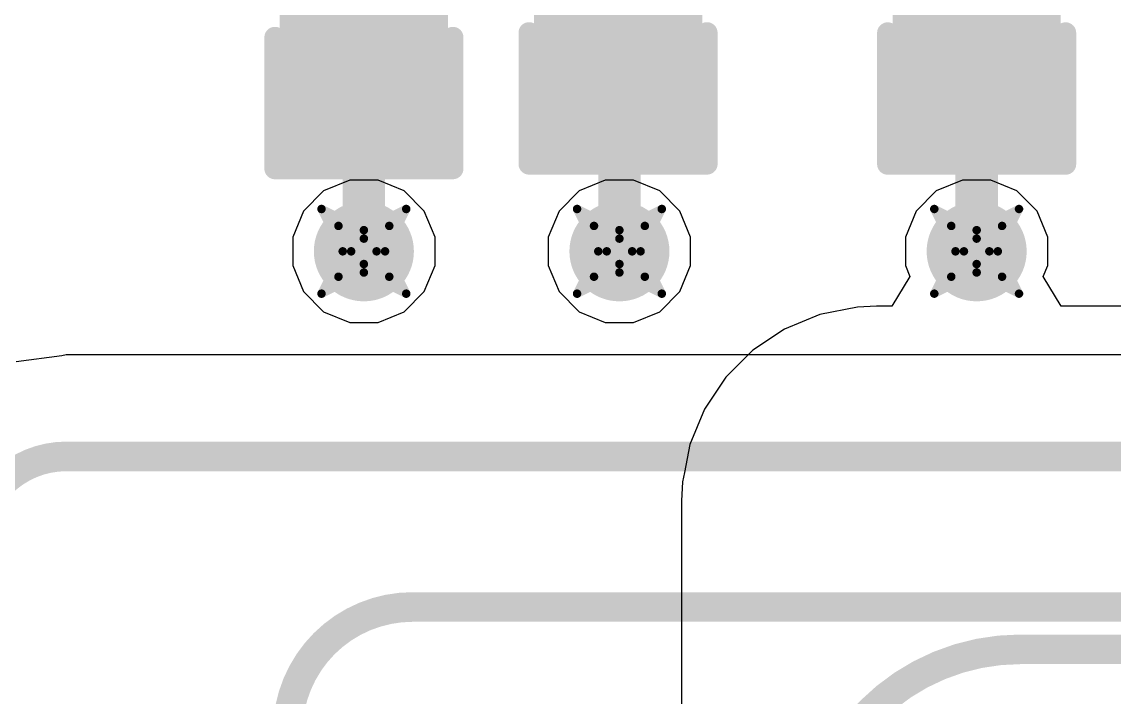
# Model space of a CAD drawing. Header units: inches. Extents: x -2 to 5376, y -4 to 5426.
# Drawn here: x 109.84 to 116.39, y 63.21 to 67.26 of the extents above; entities that cross this region are included whole.
import ezdxf

# ---------------------------------------------------------------- set-up
doc = ezdxf.new("R2010")
doc.units = ezdxf.units.IN
for name, color, linetype in [('Bottom Layer', 5, 'Continuous'), ('Drill Drawing', 1, 'Continuous'), ('Layer 1', 16, 'Continuous'), ('Layer 2', 76, 'Continuous'), ('Top Layer', 1, 'Continuous'), ('Top Overlay', 2, 'Continuous'), ('Top Paste', 8, 'Continuous'), ('Top Solder', 216, 'Continuous'), ('Via Holes', 16, 'Continuous')]:
    doc.layers.add(name, color=color, linetype=linetype)

# ---------------------------------------------------------------- blocks, each defined once
blk = doc.blocks.new('C___0603_274')
at = {"layer": 'Top Layer'}
for points in [[(-0.3809999999999999, 0.4445), (-0.3809999999999999, -0.4445), (-1.143, -0.4445), (-1.143, 0.4445)], [(1.143, 0.4445), (1.143, -0.4445), (0.3809999999999999, -0.4445), (0.3809999999999999, 0.4445)]]:
    blk.add_hatch(color=1, dxfattribs=at).paths.add_polyline_path(points)
at = {"layer": 'Top Paste'}
for points in [[(-0.3809999999999999, 0.4445), (-0.3809999999999999, -0.4445), (-1.143, -0.4445), (-1.143, 0.4445)], [(1.143, 0.4445), (1.143, -0.4445), (0.3809999999999999, -0.4445), (0.3809999999999999, 0.4445)]]:
    blk.add_hatch(color=8, dxfattribs=at).paths.add_polyline_path(points)
at = {"layer": 'Top Solder'}
for points in [[(-0.3210001199999999, 0.50449988), (-0.3210001199999999, -0.50449988), (-1.20299988, -0.50449988), (-1.20299988, 0.50449988)], [(1.20299988, 0.50449988), (1.20299988, -0.50449988), (0.3210001199999999, -0.50449988), (0.3210001199999999, 0.50449988)]]:
    blk.add_hatch(color=216, dxfattribs=at).paths.add_polyline_path(points)
at = {"layer": 'Top Overlay'}
for points in [[(-1.2446, 0.53339492, 0.127, 0.127, 0), (-0.4571999999999999, 0.53339492, 0.127, 0.127, 0)], [(-1.2446, 0.53339492, 0.127, 0.127, 0), (-1.2446, -0.53340254, 0.127, 0.127, 0)], [(0.4571999999999999, 0.53339492, 0.127, 0.127, 0), (1.2446, 0.53339492, 0.127, 0.127, 0)], [(1.2446, 0.53339492, 0.127, 0.127, 0), (1.2446, -0.53340254, 0.127, 0.127, 0)], [(-1.2446, -0.53340254, 0.127, 0.127, 0), (-0.4571999999999999, -0.53340254, 0.127, 0.127, 0)], [(0.4571999999999999, -0.53340254, 0.127, 0.127, 0), (1.2446, -0.53340254, 0.127, 0.127, 0)]]:
    blk.add_lwpolyline(points, format="xyseb", dxfattribs=at)
for points in [[(-1.27635, 0.53339492, 0.0635, 0.0635, 1), (-1.21285, 0.53339492, 0.0635, 0.0635, 1)], [(-1.27635, 0.53339492, 0.0635, 0.0635, 1), (-1.21285, 0.53339492, 0.0635, 0.0635, 1)], [(-0.4889499999999999, 0.53339492, 0.0635, 0.0635, 1), (-0.42545, 0.53339492, 0.0635, 0.0635, 1)], [(0.42545, 0.53339492, 0.0635, 0.0635, 1), (0.4889499999999999, 0.53339492, 0.0635, 0.0635, 1)], [(1.21285, 0.53339492, 0.0635, 0.0635, 1), (1.27635, 0.53339492, 0.0635, 0.0635, 1)], [(1.21285, 0.53339492, 0.0635, 0.0635, 1), (1.27635, 0.53339492, 0.0635, 0.0635, 1)], [(-1.27635, -0.53340254, 0.0635, 0.0635, 1), (-1.21285, -0.53340254, 0.0635, 0.0635, 1)], [(-1.27635, -0.53340254, 0.0635, 0.0635, 1), (-1.21285, -0.53340254, 0.0635, 0.0635, 1)], [(-0.4889499999999999, -0.53340254, 0.0635, 0.0635, 1), (-0.42545, -0.53340254, 0.0635, 0.0635, 1)], [(0.42545, -0.53340254, 0.0635, 0.0635, 1), (0.4889499999999999, -0.53340254, 0.0635, 0.0635, 1)], [(1.21285, -0.53340254, 0.0635, 0.0635, 1), (1.27635, -0.53340254, 0.0635, 0.0635, 1)], [(1.21285, -0.53340254, 0.0635, 0.0635, 1), (1.27635, -0.53340254, 0.0635, 0.0635, 1)]]:
    blk.add_lwpolyline(points, format="xyseb", close=True, dxfattribs=at)
blk = doc.blocks.new('C___0603_275')
at = {"layer": 'Top Layer'}
for points in [[(-0.3809999999999999, 0.4445), (-0.3809999999999999, -0.4445), (-1.143, -0.4445), (-1.143, 0.4445)], [(1.143, 0.4445), (1.143, -0.4445), (0.3809999999999999, -0.4445), (0.3809999999999999, 0.4445)]]:
    blk.add_hatch(color=1, dxfattribs=at).paths.add_polyline_path(points)
at = {"layer": 'Top Paste'}
for points in [[(-0.3809999999999999, 0.4445), (-0.3809999999999999, -0.4445), (-1.143, -0.4445), (-1.143, 0.4445)], [(1.143, 0.4445), (1.143, -0.4445), (0.3809999999999999, -0.4445), (0.3809999999999999, 0.4445)]]:
    blk.add_hatch(color=8, dxfattribs=at).paths.add_polyline_path(points)
at = {"layer": 'Top Solder'}
for points in [[(-0.3210001199999999, 0.50449988), (-0.3210001199999999, -0.50449988), (-1.20299988, -0.50449988), (-1.20299988, 0.50449988)], [(1.20299988, 0.50449988), (1.20299988, -0.50449988), (0.3210001199999999, -0.50449988), (0.3210001199999999, 0.50449988)]]:
    blk.add_hatch(color=216, dxfattribs=at).paths.add_polyline_path(points)
at = {"layer": 'Top Overlay'}
for points in [[(-1.2446, 0.53340254, 0.127, 0.127, 0), (-0.4571999999999999, 0.5333974599999999, 0.127, 0.127, 0)], [(-1.2446, 0.53340254, 0.127, 0.127, 0), (-1.2446, -0.5334, 0.127, 0.127, 0)], [(0.45720254, 0.5333974599999999, 0.127, 0.127, 0), (1.2446, 0.5333974599999999, 0.127, 0.127, 0)], [(1.2446, 0.5333974599999999, 0.127, 0.127, 0), (1.2446, -0.5334, 0.127, 0.127, 0)], [(-1.2446, -0.5334, 0.127, 0.127, 0), (-0.4571999999999999, -0.5334, 0.127, 0.127, 0)], [(0.4571999999999999, -0.5334, 0.127, 0.127, 0), (1.2446, -0.5334, 0.127, 0.127, 0)]]:
    blk.add_lwpolyline(points, format="xyseb", dxfattribs=at)
for points in [[(-1.27635, 0.53340254, 0.0635, 0.0635, 1), (-1.21285, 0.53340254, 0.0635, 0.0635, 1)], [(-1.27635, 0.53340254, 0.0635, 0.0635, 1), (-1.21285, 0.53340254, 0.0635, 0.0635, 1)], [(-0.4889499999999999, 0.5333974599999999, 0.0635, 0.0635, 1), (-0.42545, 0.5333974599999999, 0.0635, 0.0635, 1)], [(0.42545254, 0.5333974599999999, 0.0635, 0.0635, 1), (0.4889525399999999, 0.5333974599999999, 0.0635, 0.0635, 1)], [(1.21285, 0.5333974599999999, 0.0635, 0.0635, 1), (1.27635, 0.5333974599999999, 0.0635, 0.0635, 1)], [(1.21285, 0.5333974599999999, 0.0635, 0.0635, 1), (1.27635, 0.5333974599999999, 0.0635, 0.0635, 1)], [(-1.27635, -0.5334, 0.0635, 0.0635, 1), (-1.21285, -0.5334, 0.0635, 0.0635, 1)], [(-1.27635, -0.5334, 0.0635, 0.0635, 1), (-1.21285, -0.5334, 0.0635, 0.0635, 1)], [(-0.4889499999999999, -0.5334, 0.0635, 0.0635, 1), (-0.42545, -0.5334, 0.0635, 0.0635, 1)], [(0.42545, -0.5334, 0.0635, 0.0635, 1), (0.4889499999999999, -0.5334, 0.0635, 0.0635, 1)], [(1.21285, -0.5334, 0.0635, 0.0635, 1), (1.27635, -0.5334, 0.0635, 0.0635, 1)], [(1.21285, -0.5334, 0.0635, 0.0635, 1), (1.27635, -0.5334, 0.0635, 0.0635, 1)]]:
    blk.add_lwpolyline(points, format="xyseb", close=True, dxfattribs=at)
blk = doc.blocks.new('C___0603_276')
at = {"layer": 'Top Layer'}
for points in [[(-0.3809999999999999, 0.4445), (-0.3809999999999999, -0.4445), (-1.143, -0.4445), (-1.143, 0.4445)], [(1.143, 0.4445), (1.143, -0.4445), (0.3809999999999999, -0.4445), (0.3809999999999999, 0.4445)]]:
    blk.add_hatch(color=1, dxfattribs=at).paths.add_polyline_path(points)
at = {"layer": 'Top Paste'}
for points in [[(-0.3809999999999999, 0.4445), (-0.3809999999999999, -0.4445), (-1.143, -0.4445), (-1.143, 0.4445)], [(1.143, 0.4445), (1.143, -0.4445), (0.3809999999999999, -0.4445), (0.3809999999999999, 0.4445)]]:
    blk.add_hatch(color=8, dxfattribs=at).paths.add_polyline_path(points)
at = {"layer": 'Top Solder'}
for points in [[(-0.3210001199999999, 0.50449988), (-0.3210001199999999, -0.50449988), (-1.20299988, -0.50449988), (-1.20299988, 0.50449988)], [(1.20299988, 0.50449988), (1.20299988, -0.50449988), (0.3210001199999999, -0.50449988), (0.3210001199999999, 0.50449988)]]:
    blk.add_hatch(color=216, dxfattribs=at).paths.add_polyline_path(points)
at = {"layer": 'Top Overlay'}
for points in [[(-1.2446, 0.53340254, 0.127, 0.127, 0), (-0.4571999999999999, 0.53340254, 0.127, 0.127, 0)], [(-1.2446, 0.53340254, 0.127, 0.127, 0), (-1.24459492, -0.53340254, 0.127, 0.127, 0)], [(0.4571999999999999, 0.5334, 0.127, 0.127, 0), (1.2446, 0.5334, 0.127, 0.127, 0)], [(1.2446, 0.5334, 0.127, 0.127, 0), (1.24460254, -0.5333974599999999, 0.127, 0.127, 0)], [(-1.24459492, -0.53340254, 0.127, 0.127, 0), (-0.4571999999999999, -0.53340254, 0.127, 0.127, 0)], [(0.45720254, -0.5333974599999999, 0.127, 0.127, 0), (1.24460254, -0.5333974599999999, 0.127, 0.127, 0)]]:
    blk.add_lwpolyline(points, format="xyseb", dxfattribs=at)
for points in [[(-1.27635, 0.53340254, 0.0635, 0.0635, 1), (-1.21285, 0.53340254, 0.0635, 0.0635, 1)], [(-1.27635, 0.53340254, 0.0635, 0.0635, 1), (-1.21285, 0.53340254, 0.0635, 0.0635, 1)], [(-0.4889499999999999, 0.53340254, 0.0635, 0.0635, 1), (-0.42545, 0.53340254, 0.0635, 0.0635, 1)], [(0.42545, 0.5334, 0.0635, 0.0635, 1), (0.4889499999999999, 0.5334, 0.0635, 0.0635, 1)], [(1.21285, 0.5334, 0.0635, 0.0635, 1), (1.27635, 0.5334, 0.0635, 0.0635, 1)], [(1.21285, 0.5334, 0.0635, 0.0635, 1), (1.27635, 0.5334, 0.0635, 0.0635, 1)], [(-1.27634492, -0.53340254, 0.0635, 0.0635, 1), (-1.21284492, -0.53340254, 0.0635, 0.0635, 1)], [(-1.27634492, -0.53340254, 0.0635, 0.0635, 1), (-1.21284492, -0.53340254, 0.0635, 0.0635, 1)], [(-0.4889499999999999, -0.53340254, 0.0635, 0.0635, 1), (-0.42545, -0.53340254, 0.0635, 0.0635, 1)], [(0.42545254, -0.5333974599999999, 0.0635, 0.0635, 1), (0.4889525399999999, -0.5333974599999999, 0.0635, 0.0635, 1)], [(1.21285254, -0.5333974599999999, 0.0635, 0.0635, 1), (1.27635254, -0.5333974599999999, 0.0635, 0.0635, 1)], [(1.21285254, -0.5333974599999999, 0.0635, 0.0635, 1), (1.27635254, -0.5333974599999999, 0.0635, 0.0635, 1)]]:
    blk.add_lwpolyline(points, format="xyseb", close=True, dxfattribs=at)

msp = doc.modelspace()

# ---------------------------------------------------------------- hatches: boundary and pattern name
at = {"layer": 'Bottom Layer'}
h = msp.add_hatch(color=5, dxfattribs=at)
edge = h.paths.add_edge_path()
edge.add_arc((111.887, 65.88759999999999), 0.2999994, 0, 360)
h = msp.add_hatch(color=5, dxfattribs=at)
edge = h.paths.add_edge_path()
edge.add_arc((113.41945312, 65.88759999999999), 0.2999994, 0, 360)
h = msp.add_hatch(color=5, dxfattribs=at)
edge = h.paths.add_edge_path()
edge.add_arc((115.5617196, 65.88759999999999), 0.2999994, 0, 360)
at = {"layer": 'Layer 1'}
h = msp.add_hatch(color=16, dxfattribs=at)
edge = h.paths.add_edge_path()
edge.add_arc((111.887, 65.88759999999999), 0.2999994, 0, 360)
h = msp.add_hatch(color=16, dxfattribs=at)
edge = h.paths.add_edge_path()
edge.add_arc((113.41945312, 65.88759999999999), 0.2999994, 0, 360)
h = msp.add_hatch(color=16, dxfattribs=at)
edge = h.paths.add_edge_path()
edge.add_arc((115.5617196, 65.88759999999999), 0.2999994, 0, 360)
at = {"layer": 'Layer 2'}
h = msp.add_hatch(color=76, dxfattribs=at)
edge = h.paths.add_edge_path()
edge.add_arc((111.887, 65.88759999999999), 0.2999994, 0, 360)
h = msp.add_hatch(color=76, dxfattribs=at)
edge = h.paths.add_edge_path()
edge.add_arc((113.41945312, 65.88759999999999), 0.2999994, 0, 360)
h = msp.add_hatch(color=76, dxfattribs=at)
edge = h.paths.add_edge_path()
edge.add_arc((115.5617196, 65.88759999999999), 0.2999994, 0, 360)
at = {"layer": 'Top Layer'}
h = msp.add_hatch(color=1, dxfattribs=at)
edge = h.paths.add_edge_path()
edge.add_arc((111.887, 65.88759999999999), 0.2999994, 0, 360)
h = msp.add_hatch(color=1, dxfattribs=at)
edge = h.paths.add_edge_path()
edge.add_arc((113.41945312, 65.88759999999999), 0.2999994, 0, 360)
h = msp.add_hatch(color=1, dxfattribs=at)
edge = h.paths.add_edge_path()
edge.add_arc((115.5617196, 65.88759999999999), 0.2999994, 0, 360)
at = {"layer": 'Via Holes'}
h = msp.add_hatch(color=7, dxfattribs=at)
edge = h.paths.add_edge_path()
edge.add_arc((111.887, 65.88759999999999), 0.1499997, 0, 360)
h = msp.add_hatch(color=7, dxfattribs=at)
edge = h.paths.add_edge_path()
edge.add_arc((113.41945312, 65.88759999999999), 0.1499997, 0, 360)
h = msp.add_hatch(color=7, dxfattribs=at)
edge = h.paths.add_edge_path()
edge.add_arc((115.5617196, 65.88759999999999), 0.1499997, 0, 360)

# ---------------------------------------------------------------- linework, layer by layer
at = {"layer": 'Bottom Layer'}
for p, q in [((111.80206494, 66.31459939999999), (111.64512596, 66.24959064)), ((111.97193506, 66.31459939999999), (111.80206494, 66.31459939999999)), ((112.12887404, 66.24959064), (111.97193506, 66.31459939999999)), ((113.33451806, 66.31459939999999), (113.17757908, 66.24959064)), ((113.50438818, 66.31459939999999), (113.33451806, 66.31459939999999)), ((113.66132716, 66.24959064), (113.50438818, 66.31459939999999)), ((115.47678454, 66.31459939999999), (115.31984556, 66.24959064)), ((115.64665466, 66.31459939999999), (115.47678454, 66.31459939999999)), ((115.80359364, 66.24959064), (115.64665466, 66.31459939999999)), ((111.64512596, 66.24959064), (111.52500936, 66.12947403999999)), ((112.24899064, 66.12947403999999), (112.12887404, 66.24959064)), ((113.17757908, 66.24959064), (113.05746248, 66.12947403999999)), ((113.78144376, 66.12947403999999), (113.66132716, 66.24959064)), ((115.31984556, 66.24959064), (115.19972896, 66.12947403999999)), ((115.92371024, 66.12947403999999), (115.80359364, 66.24959064)), ((111.52500936, 66.12947403999999), (111.4600006, 65.97253506)), ((112.3139994, 65.97253506), (112.24899064, 66.12947403999999)), ((113.05746248, 66.12947403999999), (112.99245372, 65.97253506)), ((113.84645252, 65.97253506), (113.78144376, 66.12947403999999)), ((115.19972896, 66.12947403999999), (115.1347202, 65.97253506)), ((115.988719, 65.97253506), (115.92371024, 66.12947403999999)), ((111.4600006, 65.97253506), (111.4600006, 65.80266494)), ((112.3139994, 65.80266494), (112.3139994, 65.97253506)), ((112.99245372, 65.97253506), (112.99245372, 65.80266494)), ((113.84645252, 65.80266494), (113.84645252, 65.97253506)), ((115.1347202, 65.97253506), (115.1347202, 65.80266494)), ((115.988719, 65.80266494), (115.988719, 65.97253506)), ((111.4600006, 65.80266494), (111.52500936, 65.64572596)), ((112.24899064, 65.64572596), (112.3139994, 65.80266494)), ((112.99245372, 65.80266494), (113.05746248, 65.64572596)), ((113.78144376, 65.64572596), (113.84645252, 65.80266494)), ((115.1347202, 65.80266494), (115.16193376, 65.73696783999999)), ((115.96150544, 65.73696783999999), (115.988719, 65.80266494)), ((115.16193376, 65.73696783999999), (115.05398122, 65.55916529999999)), ((116.06946052, 65.55916784), (115.96150544, 65.73696783999999)), ((111.52500936, 65.64572596), (111.64512596, 65.52560936)), ((112.12887404, 65.52560936), (112.24899064, 65.64572596)), ((113.05746248, 65.64572596), (113.17757908, 65.52560936)), ((113.66132716, 65.52560936), (113.78144376, 65.64572596)), ((111.64512596, 65.52560936), (111.80206494, 65.4606006)), ((111.97193506, 65.4606006), (112.12887404, 65.52560936)), ((113.17757908, 65.52560936), (113.33451806, 65.4606006)), ((113.50438818, 65.4606006), (113.66132716, 65.52560936)), ((114.62176466, 65.50884028), (114.41000486, 65.42113662)), ((114.84656482, 65.55354428), (114.62176466, 65.50884028)), ((114.96116454, 65.55916529999999), (114.84656482, 65.55354428)), ((115.05398122, 65.55916529999999), (114.96116454, 65.55916529999999)), ((116.66344968, 65.55916784), (116.06946052, 65.55916784)), ((111.80206494, 65.4606006), (111.97193506, 65.4606006)), ((113.33451806, 65.4606006), (113.50438818, 65.4606006)), ((114.41000486, 65.42113662), (114.21942866, 65.29380134)), ((114.21942866, 65.29380134), (114.05736142, 65.13173155999999)), ((114.05736142, 65.13173155999999), (113.93002614, 64.94115282)), ((113.93002614, 64.94115282), (113.84232248, 64.72939556)), ((113.84232248, 64.72939556), (113.80880718, 64.56084369999999)), ((113.80880718, 64.56084369999999), (113.79761848, 64.5045954)), ((113.79761848, 64.5045954), (113.792, 64.39000584)), ((113.792, 64.39000584), (113.79199746, 64.39000329999999)), ((113.79199746, 64.39000329999999), (113.792, 64.38999059999999)), ((113.792, 64.38999059999999), (113.792, 62.0219994))]:
    msp.add_line(p, q, dxfattribs=at)
for points in [[(114.55389332, 62.22989332, 0.1778, 0.1778, -0.4142135623730951), (115.824, 63.5, 0.1778, 0.1778, 0)], [(115.824, 63.5, 0.1778, 0.1778, 0), (135.99486644, 63.5, 0.1778, 0.1778, 0)]]:
    msp.add_lwpolyline(points, format="xyseb", dxfattribs=at)
msp.add_lwpolyline([(115.77955, 63.5, 0.08889999999999999, 0.08889999999999999, 1), (115.86845, 63.5, 0.08889999999999999, 0.08889999999999999, 1)], format="xyseb", close=True, dxfattribs=at)
msp.add_lwpolyline([(115.77955, 63.5, 0.08889999999999999, 0.08889999999999999, 1), (115.86845, 63.5, 0.08889999999999999, 0.08889999999999999, 1)], format="xyseb", close=True, dxfattribs=at)
at = {"layer": 'Drill Drawing'}
for points in [[(111.633, 66.1416, 0.0508, 0.0508, 0), (111.887, 66.0146, 0.0508, 0.0508, 0)], [(111.633, 66.1416, 0.0508, 0.0508, 0), (111.76, 65.88759999999999, 0.0508, 0.0508, 0)], [(111.887, 66.0146, 0.0508, 0.0508, 0), (112.141, 66.1416, 0.0508, 0.0508, 0)], [(112.014, 65.88759999999999, 0.0508, 0.0508, 0), (112.141, 66.1416, 0.0508, 0.0508, 0)], [(113.16545312, 66.1416, 0.0508, 0.0508, 0), (113.41945312, 66.0146, 0.0508, 0.0508, 0)], [(113.16545312, 66.1416, 0.0508, 0.0508, 0), (113.29245312, 65.88759999999999, 0.0508, 0.0508, 0)], [(113.41945312, 66.0146, 0.0508, 0.0508, 0), (113.67345312, 66.1416, 0.0508, 0.0508, 0)], [(113.54645312, 65.88759999999999, 0.0508, 0.0508, 0), (113.67345312, 66.1416, 0.0508, 0.0508, 0)], [(115.3077196, 66.1416, 0.0508, 0.0508, 0), (115.5617196, 66.0146, 0.0508, 0.0508, 0)], [(115.3077196, 66.1416, 0.0508, 0.0508, 0), (115.4347196, 65.88759999999999, 0.0508, 0.0508, 0)], [(115.5617196, 66.0146, 0.0508, 0.0508, 0), (115.8157196, 66.1416, 0.0508, 0.0508, 0)], [(115.6887196, 65.88759999999999, 0.0508, 0.0508, 0), (115.8157196, 66.1416, 0.0508, 0.0508, 0)], [(111.7346, 66.03999999999999, 0.0508, 0.0508, 0), (111.887, 65.96379999999999, 0.0508, 0.0508, 0)], [(111.7346, 66.03999999999999, 0.0508, 0.0508, 0), (111.8108, 65.88759999999999, 0.0508, 0.0508, 0)], [(111.887, 65.96379999999999, 0.0508, 0.0508, 0), (112.0394, 66.03999999999999, 0.0508, 0.0508, 0)], [(111.9632, 65.88759999999999, 0.0508, 0.0508, 0), (112.0394, 66.03999999999999, 0.0508, 0.0508, 0)], [(113.26705312, 66.03999999999999, 0.0508, 0.0508, 0), (113.41945312, 65.96379999999999, 0.0508, 0.0508, 0)], [(113.26705312, 66.03999999999999, 0.0508, 0.0508, 0), (113.34325312, 65.88759999999999, 0.0508, 0.0508, 0)], [(113.41945312, 65.96379999999999, 0.0508, 0.0508, 0), (113.57185312, 66.03999999999999, 0.0508, 0.0508, 0)], [(113.49565312, 65.88759999999999, 0.0508, 0.0508, 0), (113.57185312, 66.03999999999999, 0.0508, 0.0508, 0)], [(115.4093196, 66.03999999999999, 0.0508, 0.0508, 0), (115.5617196, 65.96379999999999, 0.0508, 0.0508, 0)], [(115.4093196, 66.03999999999999, 0.0508, 0.0508, 0), (115.4855196, 65.88759999999999, 0.0508, 0.0508, 0)], [(115.5617196, 65.96379999999999, 0.0508, 0.0508, 0), (115.7141196, 66.03999999999999, 0.0508, 0.0508, 0)], [(115.6379196, 65.88759999999999, 0.0508, 0.0508, 0), (115.7141196, 66.03999999999999, 0.0508, 0.0508, 0)], [(111.633, 65.6336, 0.0508, 0.0508, 0), (111.76, 65.88759999999999, 0.0508, 0.0508, 0)], [(111.7346, 65.73519999999999, 0.0508, 0.0508, 0), (111.8108, 65.88759999999999, 0.0508, 0.0508, 0)], [(111.9632, 65.88759999999999, 0.0508, 0.0508, 0), (112.0394, 65.73519999999999, 0.0508, 0.0508, 0)], [(112.014, 65.88759999999999, 0.0508, 0.0508, 0), (112.141, 65.6336, 0.0508, 0.0508, 0)], [(113.16545312, 65.6336, 0.0508, 0.0508, 0), (113.29245312, 65.88759999999999, 0.0508, 0.0508, 0)], [(113.26705312, 65.73519999999999, 0.0508, 0.0508, 0), (113.34325312, 65.88759999999999, 0.0508, 0.0508, 0)], [(113.49565312, 65.88759999999999, 0.0508, 0.0508, 0), (113.57185312, 65.73519999999999, 0.0508, 0.0508, 0)], [(113.54645312, 65.88759999999999, 0.0508, 0.0508, 0), (113.67345312, 65.6336, 0.0508, 0.0508, 0)], [(115.3077196, 65.6336, 0.0508, 0.0508, 0), (115.4347196, 65.88759999999999, 0.0508, 0.0508, 0)], [(115.4093196, 65.73519999999999, 0.0508, 0.0508, 0), (115.4855196, 65.88759999999999, 0.0508, 0.0508, 0)], [(115.6379196, 65.88759999999999, 0.0508, 0.0508, 0), (115.7141196, 65.73519999999999, 0.0508, 0.0508, 0)], [(115.6887196, 65.88759999999999, 0.0508, 0.0508, 0), (115.8157196, 65.6336, 0.0508, 0.0508, 0)], [(111.7346, 65.73519999999999, 0.0508, 0.0508, 0), (111.887, 65.8114, 0.0508, 0.0508, 0)], [(111.887, 65.8114, 0.0508, 0.0508, 0), (112.0394, 65.73519999999999, 0.0508, 0.0508, 0)], [(113.26705312, 65.73519999999999, 0.0508, 0.0508, 0), (113.41945312, 65.8114, 0.0508, 0.0508, 0)], [(113.41945312, 65.8114, 0.0508, 0.0508, 0), (113.57185312, 65.73519999999999, 0.0508, 0.0508, 0)], [(115.4093196, 65.73519999999999, 0.0508, 0.0508, 0), (115.5617196, 65.8114, 0.0508, 0.0508, 0)], [(115.5617196, 65.8114, 0.0508, 0.0508, 0), (115.7141196, 65.73519999999999, 0.0508, 0.0508, 0)], [(111.633, 65.6336, 0.0508, 0.0508, 0), (111.887, 65.7606, 0.0508, 0.0508, 0)], [(111.887, 65.7606, 0.0508, 0.0508, 0), (112.141, 65.6336, 0.0508, 0.0508, 0)], [(113.16545312, 65.6336, 0.0508, 0.0508, 0), (113.41945312, 65.7606, 0.0508, 0.0508, 0)], [(113.41945312, 65.7606, 0.0508, 0.0508, 0), (113.67345312, 65.6336, 0.0508, 0.0508, 0)], [(115.3077196, 65.6336, 0.0508, 0.0508, 0), (115.5617196, 65.7606, 0.0508, 0.0508, 0)], [(115.5617196, 65.7606, 0.0508, 0.0508, 0), (115.8157196, 65.6336, 0.0508, 0.0508, 0)]]:
    msp.add_lwpolyline(points, format="xyseb", dxfattribs=at)
for points in [[(111.6203, 66.1416, 0.0254, 0.0254, 1), (111.6457, 66.1416, 0.0254, 0.0254, 1)], [(111.6203, 66.1416, 0.0254, 0.0254, 1), (111.6457, 66.1416, 0.0254, 0.0254, 1)], [(112.1283, 66.1416, 0.0254, 0.0254, 1), (112.1537, 66.1416, 0.0254, 0.0254, 1)], [(112.1283, 66.1416, 0.0254, 0.0254, 1), (112.1537, 66.1416, 0.0254, 0.0254, 1)], [(113.15275312, 66.1416, 0.0254, 0.0254, 1), (113.17815312, 66.1416, 0.0254, 0.0254, 1)], [(113.15275312, 66.1416, 0.0254, 0.0254, 1), (113.17815312, 66.1416, 0.0254, 0.0254, 1)], [(113.66075312, 66.1416, 0.0254, 0.0254, 1), (113.68615312, 66.1416, 0.0254, 0.0254, 1)], [(113.66075312, 66.1416, 0.0254, 0.0254, 1), (113.68615312, 66.1416, 0.0254, 0.0254, 1)], [(115.2950196, 66.1416, 0.0254, 0.0254, 1), (115.3204196, 66.1416, 0.0254, 0.0254, 1)], [(115.2950196, 66.1416, 0.0254, 0.0254, 1), (115.3204196, 66.1416, 0.0254, 0.0254, 1)], [(115.8030196, 66.1416, 0.0254, 0.0254, 1), (115.8284196, 66.1416, 0.0254, 0.0254, 1)], [(115.8030196, 66.1416, 0.0254, 0.0254, 1), (115.8284196, 66.1416, 0.0254, 0.0254, 1)], [(111.7219, 66.03999999999999, 0.0254, 0.0254, 1), (111.7473, 66.03999999999999, 0.0254, 0.0254, 1)], [(111.7219, 66.03999999999999, 0.0254, 0.0254, 1), (111.7473, 66.03999999999999, 0.0254, 0.0254, 1)], [(111.8743, 66.0146, 0.0254, 0.0254, 1), (111.8997, 66.0146, 0.0254, 0.0254, 1)], [(111.8743, 66.0146, 0.0254, 0.0254, 1), (111.8997, 66.0146, 0.0254, 0.0254, 1)], [(112.0267, 66.03999999999999, 0.0254, 0.0254, 1), (112.0521, 66.03999999999999, 0.0254, 0.0254, 1)], [(112.0267, 66.03999999999999, 0.0254, 0.0254, 1), (112.0521, 66.03999999999999, 0.0254, 0.0254, 1)], [(113.25435312, 66.03999999999999, 0.0254, 0.0254, 1), (113.27975312, 66.03999999999999, 0.0254, 0.0254, 1)], [(113.25435312, 66.03999999999999, 0.0254, 0.0254, 1), (113.27975312, 66.03999999999999, 0.0254, 0.0254, 1)], [(113.40675312, 66.0146, 0.0254, 0.0254, 1), (113.43215312, 66.0146, 0.0254, 0.0254, 1)], [(113.40675312, 66.0146, 0.0254, 0.0254, 1), (113.43215312, 66.0146, 0.0254, 0.0254, 1)], [(113.55915312, 66.03999999999999, 0.0254, 0.0254, 1), (113.58455312, 66.03999999999999, 0.0254, 0.0254, 1)], [(113.55915312, 66.03999999999999, 0.0254, 0.0254, 1), (113.58455312, 66.03999999999999, 0.0254, 0.0254, 1)], [(115.3966196, 66.03999999999999, 0.0254, 0.0254, 1), (115.4220196, 66.03999999999999, 0.0254, 0.0254, 1)], [(115.3966196, 66.03999999999999, 0.0254, 0.0254, 1), (115.4220196, 66.03999999999999, 0.0254, 0.0254, 1)], [(115.5490196, 66.0146, 0.0254, 0.0254, 1), (115.5744196, 66.0146, 0.0254, 0.0254, 1)], [(115.5490196, 66.0146, 0.0254, 0.0254, 1), (115.5744196, 66.0146, 0.0254, 0.0254, 1)], [(115.7014196, 66.03999999999999, 0.0254, 0.0254, 1), (115.7268196, 66.03999999999999, 0.0254, 0.0254, 1)], [(115.7014196, 66.03999999999999, 0.0254, 0.0254, 1), (115.7268196, 66.03999999999999, 0.0254, 0.0254, 1)], [(111.8743, 65.96379999999999, 0.0254, 0.0254, 1), (111.8997, 65.96379999999999, 0.0254, 0.0254, 1)], [(111.8743, 65.96379999999999, 0.0254, 0.0254, 1), (111.8997, 65.96379999999999, 0.0254, 0.0254, 1)], [(113.40675312, 65.96379999999999, 0.0254, 0.0254, 1), (113.43215312, 65.96379999999999, 0.0254, 0.0254, 1)], [(113.40675312, 65.96379999999999, 0.0254, 0.0254, 1), (113.43215312, 65.96379999999999, 0.0254, 0.0254, 1)], [(115.5490196, 65.96379999999999, 0.0254, 0.0254, 1), (115.5744196, 65.96379999999999, 0.0254, 0.0254, 1)], [(115.5490196, 65.96379999999999, 0.0254, 0.0254, 1), (115.5744196, 65.96379999999999, 0.0254, 0.0254, 1)], [(111.7473, 65.88759999999999, 0.0254, 0.0254, 1), (111.7727, 65.88759999999999, 0.0254, 0.0254, 1)], [(111.7473, 65.88759999999999, 0.0254, 0.0254, 1), (111.7727, 65.88759999999999, 0.0254, 0.0254, 1)], [(111.7981, 65.88759999999999, 0.0254, 0.0254, 1), (111.8235, 65.88759999999999, 0.0254, 0.0254, 1)], [(111.7981, 65.88759999999999, 0.0254, 0.0254, 1), (111.8235, 65.88759999999999, 0.0254, 0.0254, 1)], [(111.9505, 65.88759999999999, 0.0254, 0.0254, 1), (111.9759, 65.88759999999999, 0.0254, 0.0254, 1)], [(111.9505, 65.88759999999999, 0.0254, 0.0254, 1), (111.9759, 65.88759999999999, 0.0254, 0.0254, 1)], [(112.0013, 65.88759999999999, 0.0254, 0.0254, 1), (112.0267, 65.88759999999999, 0.0254, 0.0254, 1)], [(112.0013, 65.88759999999999, 0.0254, 0.0254, 1), (112.0267, 65.88759999999999, 0.0254, 0.0254, 1)], [(113.27975312, 65.88759999999999, 0.0254, 0.0254, 1), (113.30515312, 65.88759999999999, 0.0254, 0.0254, 1)], [(113.27975312, 65.88759999999999, 0.0254, 0.0254, 1), (113.30515312, 65.88759999999999, 0.0254, 0.0254, 1)], [(113.33055312, 65.88759999999999, 0.0254, 0.0254, 1), (113.35595312, 65.88759999999999, 0.0254, 0.0254, 1)], [(113.33055312, 65.88759999999999, 0.0254, 0.0254, 1), (113.35595312, 65.88759999999999, 0.0254, 0.0254, 1)], [(113.48295312, 65.88759999999999, 0.0254, 0.0254, 1), (113.50835312, 65.88759999999999, 0.0254, 0.0254, 1)], [(113.48295312, 65.88759999999999, 0.0254, 0.0254, 1), (113.50835312, 65.88759999999999, 0.0254, 0.0254, 1)], [(113.53375312, 65.88759999999999, 0.0254, 0.0254, 1), (113.55915312, 65.88759999999999, 0.0254, 0.0254, 1)], [(113.53375312, 65.88759999999999, 0.0254, 0.0254, 1), (113.55915312, 65.88759999999999, 0.0254, 0.0254, 1)], [(115.4220196, 65.88759999999999, 0.0254, 0.0254, 1), (115.4474196, 65.88759999999999, 0.0254, 0.0254, 1)], [(115.4220196, 65.88759999999999, 0.0254, 0.0254, 1), (115.4474196, 65.88759999999999, 0.0254, 0.0254, 1)], [(115.4728196, 65.88759999999999, 0.0254, 0.0254, 1), (115.4982196, 65.88759999999999, 0.0254, 0.0254, 1)], [(115.4728196, 65.88759999999999, 0.0254, 0.0254, 1), (115.4982196, 65.88759999999999, 0.0254, 0.0254, 1)], [(115.6252196, 65.88759999999999, 0.0254, 0.0254, 1), (115.6506196, 65.88759999999999, 0.0254, 0.0254, 1)], [(115.6252196, 65.88759999999999, 0.0254, 0.0254, 1), (115.6506196, 65.88759999999999, 0.0254, 0.0254, 1)], [(115.6760196, 65.88759999999999, 0.0254, 0.0254, 1), (115.7014196, 65.88759999999999, 0.0254, 0.0254, 1)], [(115.6760196, 65.88759999999999, 0.0254, 0.0254, 1), (115.7014196, 65.88759999999999, 0.0254, 0.0254, 1)], [(111.8743, 65.8114, 0.0254, 0.0254, 1), (111.8997, 65.8114, 0.0254, 0.0254, 1)], [(111.8743, 65.8114, 0.0254, 0.0254, 1), (111.8997, 65.8114, 0.0254, 0.0254, 1)], [(113.40675312, 65.8114, 0.0254, 0.0254, 1), (113.43215312, 65.8114, 0.0254, 0.0254, 1)], [(113.40675312, 65.8114, 0.0254, 0.0254, 1), (113.43215312, 65.8114, 0.0254, 0.0254, 1)], [(115.5490196, 65.8114, 0.0254, 0.0254, 1), (115.5744196, 65.8114, 0.0254, 0.0254, 1)], [(115.5490196, 65.8114, 0.0254, 0.0254, 1), (115.5744196, 65.8114, 0.0254, 0.0254, 1)], [(111.8743, 65.7606, 0.0254, 0.0254, 1), (111.8997, 65.7606, 0.0254, 0.0254, 1)], [(111.8743, 65.7606, 0.0254, 0.0254, 1), (111.8997, 65.7606, 0.0254, 0.0254, 1)], [(113.40675312, 65.7606, 0.0254, 0.0254, 1), (113.43215312, 65.7606, 0.0254, 0.0254, 1)], [(113.40675312, 65.7606, 0.0254, 0.0254, 1), (113.43215312, 65.7606, 0.0254, 0.0254, 1)], [(115.5490196, 65.7606, 0.0254, 0.0254, 1), (115.5744196, 65.7606, 0.0254, 0.0254, 1)], [(115.5490196, 65.7606, 0.0254, 0.0254, 1), (115.5744196, 65.7606, 0.0254, 0.0254, 1)], [(111.7219, 65.73519999999999, 0.0254, 0.0254, 1), (111.7473, 65.73519999999999, 0.0254, 0.0254, 1)], [(111.7219, 65.73519999999999, 0.0254, 0.0254, 1), (111.7473, 65.73519999999999, 0.0254, 0.0254, 1)], [(112.0267, 65.73519999999999, 0.0254, 0.0254, 1), (112.0521, 65.73519999999999, 0.0254, 0.0254, 1)], [(112.0267, 65.73519999999999, 0.0254, 0.0254, 1), (112.0521, 65.73519999999999, 0.0254, 0.0254, 1)], [(113.25435312, 65.73519999999999, 0.0254, 0.0254, 1), (113.27975312, 65.73519999999999, 0.0254, 0.0254, 1)], [(113.25435312, 65.73519999999999, 0.0254, 0.0254, 1), (113.27975312, 65.73519999999999, 0.0254, 0.0254, 1)], [(113.55915312, 65.73519999999999, 0.0254, 0.0254, 1), (113.58455312, 65.73519999999999, 0.0254, 0.0254, 1)], [(113.55915312, 65.73519999999999, 0.0254, 0.0254, 1), (113.58455312, 65.73519999999999, 0.0254, 0.0254, 1)], [(115.3966196, 65.73519999999999, 0.0254, 0.0254, 1), (115.4220196, 65.73519999999999, 0.0254, 0.0254, 1)], [(115.3966196, 65.73519999999999, 0.0254, 0.0254, 1), (115.4220196, 65.73519999999999, 0.0254, 0.0254, 1)], [(115.7014196, 65.73519999999999, 0.0254, 0.0254, 1), (115.7268196, 65.73519999999999, 0.0254, 0.0254, 1)], [(115.7014196, 65.73519999999999, 0.0254, 0.0254, 1), (115.7268196, 65.73519999999999, 0.0254, 0.0254, 1)], [(111.6203, 65.6336, 0.0254, 0.0254, 1), (111.6457, 65.6336, 0.0254, 0.0254, 1)], [(111.6203, 65.6336, 0.0254, 0.0254, 1), (111.6457, 65.6336, 0.0254, 0.0254, 1)], [(112.1283, 65.6336, 0.0254, 0.0254, 1), (112.1537, 65.6336, 0.0254, 0.0254, 1)], [(112.1283, 65.6336, 0.0254, 0.0254, 1), (112.1537, 65.6336, 0.0254, 0.0254, 1)], [(113.15275312, 65.6336, 0.0254, 0.0254, 1), (113.17815312, 65.6336, 0.0254, 0.0254, 1)], [(113.15275312, 65.6336, 0.0254, 0.0254, 1), (113.17815312, 65.6336, 0.0254, 0.0254, 1)], [(113.66075312, 65.6336, 0.0254, 0.0254, 1), (113.68615312, 65.6336, 0.0254, 0.0254, 1)], [(113.66075312, 65.6336, 0.0254, 0.0254, 1), (113.68615312, 65.6336, 0.0254, 0.0254, 1)], [(115.2950196, 65.6336, 0.0254, 0.0254, 1), (115.3204196, 65.6336, 0.0254, 0.0254, 1)], [(115.2950196, 65.6336, 0.0254, 0.0254, 1), (115.3204196, 65.6336, 0.0254, 0.0254, 1)], [(115.8030196, 65.6336, 0.0254, 0.0254, 1), (115.8284196, 65.6336, 0.0254, 0.0254, 1)], [(115.8030196, 65.6336, 0.0254, 0.0254, 1), (115.8284196, 65.6336, 0.0254, 0.0254, 1)]]:
    msp.add_lwpolyline(points, format="xyseb", close=True, dxfattribs=at)
at = {"layer": 'Top Layer'}
for p, q in [((110.07610446, 65.26068228), (109.80252614, 65.22466508)), ((110.10253824, 65.26594008000001), (110.07610446, 65.26068228)), ((117.89142538, 65.26594008000001), (110.10253824, 65.26594008000001))]:
    msp.add_line(p, q, dxfattribs=at)
for points in [[(113.41116764, 66.89400388, 0.254, 0.254, 0), (113.41945312, 66.89400388, 0.254, 0.254, 0)], [(113.41945312, 65.88759999999999, 0.254, 0.254, 0), (113.41945312, 66.89400388, 0.254, 0.254, 0)], [(115.5617196, 65.88759999999999, 0.254, 0.254, 0), (115.5617196, 66.89319616, 0.254, 0.254, 0)], [(111.88716764, 65.88759999999999, 0.254, 0.254, 0), (111.88716764, 66.86608928, 0.254, 0.254, 0)], [(111.887, 65.88759999999999, 0.254, 0.254, 0), (111.88716764, 65.88759999999999, 0.254, 0.254, 0)], [(109.5502, 64.10500768, 0.1778, 0.1778, -0.4142135623730951), (110.10253824, 64.65734592, 0.1778, 0.1778, 0)], [(110.10253824, 64.65734592, 0.1778, 0.1778, 0), (117.9807648, 64.65734592, 0.1778, 0.1778, 0)], [(111.43041976, 63.0051572, 0.1778, 0.1778, -0.4142135623730951), (112.17926256, 63.75399999999999, 0.1778, 0.1778, 0)], [(112.17926256, 63.75399999999999, 0.1778, 0.1778, 0), (124.7902, 63.75399999999999, 0.1778, 0.1778, 0)]]:
    msp.add_lwpolyline(points, format="xyseb", dxfattribs=at)
for points in [[(113.34766764, 66.89400388, 0.127, 0.127, 1), (113.47466764, 66.89400388, 0.127, 0.127, 1)], [(113.35595312, 66.89400388, 0.127, 0.127, 1), (113.48295312, 66.89400388, 0.127, 0.127, 1)], [(113.35595312, 66.89400388, 0.127, 0.127, 1), (113.48295312, 66.89400388, 0.127, 0.127, 1)], [(115.4982196, 66.89319616, 0.127, 0.127, 1), (115.6252196, 66.89319616, 0.127, 0.127, 1)], [(111.82366764, 66.86608928, 0.127, 0.127, 1), (111.95066764, 66.86608928, 0.127, 0.127, 1)], [(111.8235, 65.88759999999999, 0.127, 0.127, 1), (111.9505, 65.88759999999999, 0.127, 0.127, 1)], [(111.82366764, 65.88759999999999, 0.127, 0.127, 1), (111.95066764, 65.88759999999999, 0.127, 0.127, 1)], [(111.82366764, 65.88759999999999, 0.127, 0.127, 1), (111.95066764, 65.88759999999999, 0.127, 0.127, 1)], [(113.35595312, 65.88759999999999, 0.127, 0.127, 1), (113.48295312, 65.88759999999999, 0.127, 0.127, 1)], [(115.4982196, 65.88759999999999, 0.127, 0.127, 1), (115.6252196, 65.88759999999999, 0.127, 0.127, 1)], [(110.05808824, 64.65734592, 0.08889999999999999, 0.08889999999999999, 1), (110.14698824, 64.65734592, 0.08889999999999999, 0.08889999999999999, 1)], [(110.05808824, 64.65734592, 0.08889999999999999, 0.08889999999999999, 1), (110.14698824, 64.65734592, 0.08889999999999999, 0.08889999999999999, 1)], [(112.13481256, 63.75399999999999, 0.08889999999999999, 0.08889999999999999, 1), (112.22371256, 63.75399999999999, 0.08889999999999999, 0.08889999999999999, 1)], [(112.13481256, 63.75399999999999, 0.08889999999999999, 0.08889999999999999, 1), (112.22371256, 63.75399999999999, 0.08889999999999999, 0.08889999999999999, 1)]]:
    msp.add_lwpolyline(points, format="xyseb", close=True, dxfattribs=at)

# ---------------------------------------------------------------- block references
at = {"rotation": 90}
for name, p in [('C___0603_276', (111.88716764, 67.62808928)), ('C___0603_275', (113.41116764, 67.65600387999999)), ('C___0603_274', (115.5617196, 67.65519615999999))]:
    msp.add_blockref(name, p, dxfattribs=at)

doc.saveas('drawing.dxf')
